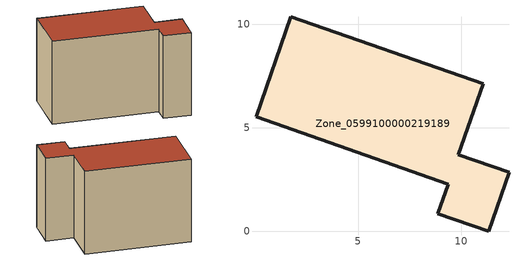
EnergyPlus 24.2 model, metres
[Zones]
Zone_0599100000219189
 floor ground (C_G): 9.85,3.69 12.3,2.85 11.31,0 8.86,0.84 9.36,2.27 0.07,5.54 1.76,10.36 11.04,7.12 z0
 wall outside (C_F): 8.86,0.84 11.31,0 12.3,2.85 9.85,3.69 11.04,7.12 1.76,10.36 0.07,5.54 9.36,2.27 8.86,0.84 z0:8.07
 roof outside (C_R): 1.76,10.36 0.07,5.54 9.36,2.27 8.86,0.84 11.31,0 12.3,2.85 9.85,3.69 11.04,7.12 z8.07
[BUILDING]
Pand.0599100000219189: North Axis=0; Terrain=City; Loads Convergence Tolerance Value=0.04; Temperature Convergence Tolerance Value=0.4; Solar Distribution=FullExterior; Maximum Number of Warmup Days=25; Minimum Number of Warmup Days=1
[Site:Location]
Rotterdam.The.Hague.AP_ZH_NLD Design_Conditions: Latitude=51.96; Longitude=4.45; Time Zone=1; Elevation=-4.5
[SITE:GROUNDTEMPERATURE:BUILDINGSURFACE]
18, 18, 18, 18, 18, 18, 18, 18, 18, 18, 18, 18
[MATERIAL] Thermal Absorptance=0.9; Solar Absorptance=0.7; Visible Absorptance=0.7
Name | Roughness | Thickness | Conductivity | Density | Specific Heat
G.TI.1992-2005 | MediumSmooth | 0.15 | 0.06 | 540 | 1210
F.TI.1992-2005 | Rough | 0.3 | 0.12 | 1920 | 840
R.TI.1992-2005 | MediumRough | 0.2 | 0.08 | 1500 | 1000
[CONSTRUCTION]
C_G: G.TI.1992-2005
C_F: F.TI.1992-2005
C_R: R.TI.1992-2005
[ZONE]
Zone_0599100000219189: Type=1; Multiplier=1; Ceiling Height=Autocalculate; Volume=Autocalculate; Floor Area=autocalculate; Part of Total Floor Area=Yes
[ZONEINFILTRATION:DESIGNFLOWRATE]
Infil_Zone_0599100000219189: Zone or ZoneList or Space or SpaceList=Zone_0599100000219189; Schedule=AlwaysOn; Design Flow Rate Calculation Method=Flow/Area; Flow Rate per Floor Area=0.0015; Constant Term Coefficient=1; Temperature Term Coefficient=0; Velocity Term Coefficient=0; Velocity Squared Term Coefficient=0
[HVACTEMPLATE:ZONE:IDEALLOADSAIRSYSTEM]
Zone_0599100000219189: Maximum Heating Supply Air Temperature=50; Minimum Cooling Supply Air Temperature=13; Maximum Heating Supply Air Humidity Ratio=0.0156; Minimum Cooling Supply Air Humidity Ratio=0.0077; Heating Limit=NoLimit; Cooling Limit=NoLimit; Dehumidification Control Type=ConstantSensibleHeatRatio; Cooling Sensible Heat Ratio=0.7; Dehumidification Setpoint=60; Humidification Control Type=None; Humidification Setpoint=30; Outdoor Air Method=None; Outdoor Air Flow Rate per Person=0.00944; Outdoor Air Flow Rate per Zone Floor Area=0; Outdoor Air Flow Rate per Zone=0; Demand Controlled Ventilation Type=None; Outdoor Air Economizer Type=NoEconomizer; Heat Recovery Type=None; Sensible Heat Recovery Effectiveness=0.7; Latent Heat Recovery Effectiveness=0.65
[ZONECONTROL:THERMOSTAT]
ThermostatControl_Zone_0599100000219189: Zone or ZoneList=Zone_0599100000219189; Control Type Schedule=DualSetpointControlType; Control 1=Thermostat_Zone_0599100000219189; Temperature Difference Between Cutout And Setpoint=0
[THERMOSTATSETPOINT:DUALSETPOINT]
Thermostat_Zone_0599100000219189: Heating Setpoint Temperature Schedule=HeatingSetpoint_Zone_0599100000219189; Cooling Setpoint Temperature Schedule=CoolingSetpoint_Zone_0599100000219189
[SCHEDULE:COMPACT]
HeatingSetpoint_Zone_0599100000219189: Through: 12/31, For: AllDays, Until: 24:00, 21
CoolingSetpoint_Zone_0599100000219189: Through: 12/31, For: AllDays, Until: 24:00, 24
DualSetpointControlType: Through: 12/31, For: AllDays, Until: 24:00, 4
AlwaysOn: Through: 12/31, For: AllDays, Until: 24:00, 1
